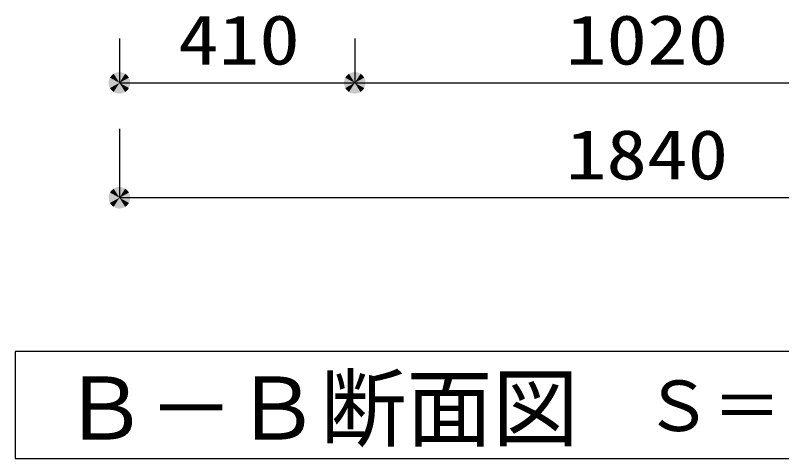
# Model space of a CAD drawing. Units: millimetres, scale not verified. Extents: x -24028 to 8910, y -6308 to 6308.
# Drawn here: x 779 to 2114, y -4915 to -4143 of the extents above; entities that cross this region are included whole.
import ezdxf
from ezdxf.enums import TextEntityAlignment as Align

# ---------------------------------------------------------------- set-up
doc = ezdxf.new("R2010")
doc.units = ezdxf.units.MM
doc.header["$LTSCALE"] = 30
doc.layers.add('0-C_機器', color=2, linetype='Continuous', lineweight=25)
doc.layers.add('0-E_00クル-フ-6寸法', color=132, linetype='Continuous', lineweight=25)
doc.styles.add('ＭＳ ゴシック', font='')
doc.styles.get('ＭＳ ゴシック').set_extended_font_data('MS Gothic')

msp = doc.modelspace()

# ---------------------------------------------------------------- linework, layer by layer
at = {"layer": '0-C_機器', "color": 3}
msp.add_lwpolyline([(2808.3, -4914.94), (2808.3, -4728.63), (778.97, -4728.63), (778.97, -4914.94)], close=True, dxfattribs=at)
at = {"layer": '0-E_00クル-フ-6寸法', "color": 4}
for p, q in [((960.38, -4183.71), (960.38, -4260.72)), ((1370.38, -4183.71), (1370.38, -4260.72)), ((1370.38, -4183.71), (1370.38, -4260.72)), ((960.38, -4260.72), (1370.38, -4260.72)), ((1370.38, -4260.72), (2390.38, -4260.72)), ((960.38, -4340.72), (960.38, -4460.72)), ((2800.38, -4460.72), (960.38, -4460.72))]:
    msp.add_line(p, q, dxfattribs=at)
at = {"layer": '0-E_00クル-フ-6寸法'}
for points in [[(960.38, -4260.72), (948.42, -4246.28), (950.33, -4244.89)], [(960.38, -4260.72), (950.33, -4244.89), (952.39, -4243.76)], [(960.38, -4260.72), (952.39, -4243.76), (954.58, -4242.89)], [(960.38, -4260.72), (954.58, -4242.89), (956.86, -4242.3)], [(960.38, -4260.72), (956.86, -4242.3), (959.2, -4242.01)], [(960.38, -4260.72), (959.2, -4242.01), (961.55, -4242.01)], [(960.38, -4260.72), (961.55, -4242.01), (963.89, -4242.3)], [(960.38, -4260.72), (963.89, -4242.3), (966.17, -4242.89)], [(960.38, -4260.72), (966.17, -4242.89), (968.36, -4243.76)], [(960.38, -4260.72), (968.36, -4243.76), (970.42, -4244.89)], [(960.38, -4260.72), (970.42, -4244.89), (972.33, -4246.28)], [(1370.38, -4260.72), (1358.43, -4246.28), (1360.33, -4244.89)], [(1370.38, -4260.72), (1358.43, -4246.28), (1360.33, -4244.89)], [(1370.38, -4260.72), (1360.33, -4244.89), (1362.39, -4243.76)], [(1370.38, -4260.72), (1360.33, -4244.89), (1362.39, -4243.76)], [(1370.38, -4260.72), (1362.39, -4243.76), (1364.58, -4242.89)], [(1370.38, -4260.72), (1362.39, -4243.76), (1364.58, -4242.89)], [(1370.38, -4260.72), (1364.58, -4242.89), (1366.86, -4242.3)], [(1370.38, -4260.72), (1364.58, -4242.89), (1366.86, -4242.3)], [(1370.38, -4260.72), (1366.86, -4242.3), (1369.2, -4242.01)], [(1370.38, -4260.72), (1366.86, -4242.3), (1369.2, -4242.01)], [(1370.38, -4260.72), (1369.2, -4242.01), (1371.55, -4242.01)], [(1370.38, -4260.72), (1369.2, -4242.01), (1371.55, -4242.01)], [(1370.38, -4260.72), (1371.55, -4242.01), (1373.89, -4242.3)], [(1370.38, -4260.72), (1371.55, -4242.01), (1373.89, -4242.3)], [(1370.38, -4260.72), (1373.89, -4242.3), (1376.17, -4242.89)], [(1370.38, -4260.72), (1373.89, -4242.3), (1376.17, -4242.89)], [(1370.38, -4260.72), (1376.17, -4242.89), (1378.36, -4243.76)], [(1370.38, -4260.72), (1376.17, -4242.89), (1378.36, -4243.76)], [(1370.38, -4260.72), (1378.36, -4243.76), (1380.42, -4244.89)], [(1370.38, -4260.72), (1378.36, -4243.76), (1380.42, -4244.89)], [(1370.38, -4260.72), (1380.42, -4244.89), (1382.33, -4246.28)], [(1370.38, -4260.72), (1380.42, -4244.89), (1382.33, -4246.28)], [(960.38, -4260.72), (941.63, -4260.72), (941.77, -4258.37)], [(960.38, -4260.72), (941.77, -4258.37), (942.21, -4256.06)], [(960.38, -4260.72), (942.21, -4256.06), (942.94, -4253.82)], [(960.38, -4260.72), (942.94, -4253.82), (943.94, -4251.69)], [(960.38, -4260.72), (943.94, -4251.69), (945.21, -4249.7)], [(960.38, -4260.72), (945.21, -4249.7), (946.71, -4247.89)], [(960.38, -4260.72), (946.71, -4247.89), (948.42, -4246.28)], [(960.38, -4260.72), (972.33, -4246.28), (974.04, -4247.89)], [(960.38, -4260.72), (974.04, -4247.89), (975.54, -4249.7)], [(960.38, -4260.72), (975.54, -4249.7), (976.81, -4251.69)], [(960.38, -4260.72), (976.81, -4251.69), (977.81, -4253.82)], [(960.38, -4260.72), (977.81, -4253.82), (978.54, -4256.06)], [(960.38, -4260.72), (978.54, -4256.06), (978.98, -4258.37)], [(960.38, -4260.72), (978.98, -4258.37), (979.13, -4260.72)], [(1370.38, -4260.72), (1351.63, -4260.72), (1351.77, -4258.37)], [(1370.38, -4260.72), (1351.63, -4260.72), (1351.77, -4258.37)], [(1370.38, -4260.72), (1351.77, -4258.37), (1352.22, -4256.06)], [(1370.38, -4260.72), (1351.77, -4258.37), (1352.22, -4256.06)], [(1370.38, -4260.72), (1352.22, -4256.06), (1352.94, -4253.82)], [(1370.38, -4260.72), (1352.22, -4256.06), (1352.94, -4253.82)], [(1370.38, -4260.72), (1352.94, -4253.82), (1353.95, -4251.69)], [(1370.38, -4260.72), (1352.94, -4253.82), (1353.95, -4251.69)], [(1370.38, -4260.72), (1353.95, -4251.69), (1355.21, -4249.7)], [(1370.38, -4260.72), (1353.95, -4251.69), (1355.21, -4249.7)], [(1370.38, -4260.72), (1355.21, -4249.7), (1356.71, -4247.89)], [(1370.38, -4260.72), (1355.21, -4249.7), (1356.71, -4247.89)], [(1370.38, -4260.72), (1356.71, -4247.89), (1358.43, -4246.28)], [(1370.38, -4260.72), (1356.71, -4247.89), (1358.43, -4246.28)], [(1370.38, -4260.72), (1382.33, -4246.28), (1384.05, -4247.89)], [(1370.38, -4260.72), (1382.33, -4246.28), (1384.05, -4247.89)], [(1370.38, -4260.72), (1384.05, -4247.89), (1385.55, -4249.7)], [(1370.38, -4260.72), (1384.05, -4247.89), (1385.55, -4249.7)], [(1370.38, -4260.72), (1385.55, -4249.7), (1386.81, -4251.69)], [(1370.38, -4260.72), (1385.55, -4249.7), (1386.81, -4251.69)], [(1370.38, -4260.72), (1386.81, -4251.69), (1387.81, -4253.82)], [(1370.38, -4260.72), (1386.81, -4251.69), (1387.81, -4253.82)], [(1370.38, -4260.72), (1387.81, -4253.82), (1388.54, -4256.06)], [(1370.38, -4260.72), (1387.81, -4253.82), (1388.54, -4256.06)], [(1370.38, -4260.72), (1388.54, -4256.06), (1388.98, -4258.37)], [(1370.38, -4260.72), (1388.54, -4256.06), (1388.98, -4258.37)], [(1370.38, -4260.72), (1388.98, -4258.37), (1389.13, -4260.72)], [(1370.38, -4260.72), (1388.98, -4258.37), (1389.13, -4260.72)], [(960.38, -4260.72), (941.77, -4263.07), (941.63, -4260.72)], [(960.38, -4260.72), (942.21, -4265.39), (941.77, -4263.07)], [(960.38, -4260.72), (942.94, -4267.62), (942.21, -4265.39)], [(960.38, -4260.72), (943.94, -4269.76), (942.94, -4267.62)], [(960.38, -4260.72), (945.21, -4271.74), (943.94, -4269.76)], [(960.38, -4260.72), (946.71, -4273.56), (945.21, -4271.74)], [(960.38, -4260.72), (948.42, -4275.17), (946.71, -4273.56)], [(960.38, -4260.72), (950.33, -4276.55), (948.42, -4275.17)], [(960.38, -4260.72), (952.39, -4277.69), (950.33, -4276.55)], [(960.38, -4260.72), (954.58, -4278.55), (952.39, -4277.69)], [(960.38, -4260.72), (956.86, -4279.14), (954.58, -4278.55)], [(960.38, -4260.72), (959.2, -4279.44), (956.86, -4279.14)], [(960.38, -4260.72), (961.55, -4279.44), (959.2, -4279.44)], [(960.38, -4260.72), (963.89, -4279.14), (961.55, -4279.44)], [(960.38, -4260.72), (966.17, -4278.55), (963.89, -4279.14)], [(960.38, -4260.72), (968.36, -4277.69), (966.17, -4278.55)], [(960.38, -4260.72), (970.42, -4276.55), (968.36, -4277.69)], [(960.38, -4260.72), (972.33, -4275.17), (970.42, -4276.55)], [(960.38, -4260.72), (974.04, -4273.56), (972.33, -4275.17)], [(960.38, -4260.72), (975.54, -4271.74), (974.04, -4273.56)], [(960.38, -4260.72), (976.81, -4269.76), (975.54, -4271.74)], [(960.38, -4260.72), (977.81, -4267.62), (976.81, -4269.76)], [(960.38, -4260.72), (978.54, -4265.39), (977.81, -4267.62)], [(960.38, -4260.72), (978.98, -4263.07), (978.54, -4265.39)], [(960.38, -4260.72), (979.13, -4260.72), (978.98, -4263.07)], [(1370.38, -4260.72), (1351.77, -4263.07), (1351.63, -4260.72)], [(1370.38, -4260.72), (1351.77, -4263.07), (1351.63, -4260.72)], [(1370.38, -4260.72), (1352.22, -4265.39), (1351.77, -4263.07)], [(1370.38, -4260.72), (1352.22, -4265.39), (1351.77, -4263.07)], [(1370.38, -4260.72), (1352.94, -4267.62), (1352.22, -4265.39)], [(1370.38, -4260.72), (1352.94, -4267.62), (1352.22, -4265.39)], [(1370.38, -4260.72), (1353.95, -4269.76), (1352.94, -4267.62)], [(1370.38, -4260.72), (1353.95, -4269.76), (1352.94, -4267.62)], [(1370.38, -4260.72), (1355.21, -4271.74), (1353.95, -4269.76)], [(1370.38, -4260.72), (1355.21, -4271.74), (1353.95, -4269.76)], [(1370.38, -4260.72), (1356.71, -4273.56), (1355.21, -4271.74)], [(1370.38, -4260.72), (1356.71, -4273.56), (1355.21, -4271.74)], [(1370.38, -4260.72), (1358.43, -4275.17), (1356.71, -4273.56)], [(1370.38, -4260.72), (1358.43, -4275.17), (1356.71, -4273.56)], [(1370.38, -4260.72), (1360.33, -4276.55), (1358.43, -4275.17)], [(1370.38, -4260.72), (1360.33, -4276.55), (1358.43, -4275.17)], [(1370.38, -4260.72), (1362.39, -4277.69), (1360.33, -4276.55)], [(1370.38, -4260.72), (1362.39, -4277.69), (1360.33, -4276.55)], [(1370.38, -4260.72), (1364.58, -4278.55), (1362.39, -4277.69)], [(1370.38, -4260.72), (1364.58, -4278.55), (1362.39, -4277.69)], [(1370.38, -4260.72), (1366.86, -4279.14), (1364.58, -4278.55)], [(1370.38, -4260.72), (1366.86, -4279.14), (1364.58, -4278.55)], [(1370.38, -4260.72), (1369.2, -4279.44), (1366.86, -4279.14)], [(1370.38, -4260.72), (1369.2, -4279.44), (1366.86, -4279.14)], [(1370.38, -4260.72), (1371.55, -4279.44), (1369.2, -4279.44)], [(1370.38, -4260.72), (1371.55, -4279.44), (1369.2, -4279.44)], [(1370.38, -4260.72), (1373.89, -4279.14), (1371.55, -4279.44)], [(1370.38, -4260.72), (1376.17, -4278.55), (1373.89, -4279.14)], [(1370.38, -4260.72), (1378.36, -4277.69), (1376.17, -4278.55)], [(1370.38, -4260.72), (1380.42, -4276.55), (1378.36, -4277.69)], [(1370.38, -4260.72), (1382.33, -4275.17), (1380.42, -4276.55)], [(1370.38, -4260.72), (1384.05, -4273.56), (1382.33, -4275.17)], [(1370.38, -4260.72), (1385.55, -4271.74), (1384.05, -4273.56)], [(1370.38, -4260.72), (1386.81, -4269.76), (1385.55, -4271.74)], [(1370.38, -4260.72), (1387.81, -4267.62), (1386.81, -4269.76)], [(1370.38, -4260.72), (1388.54, -4265.39), (1387.81, -4267.62)], [(1370.38, -4260.72), (1388.98, -4263.07), (1388.54, -4265.39)], [(1370.38, -4260.72), (1389.13, -4260.72), (1388.98, -4263.07)], [(1370.38, -4260.72), (1373.89, -4279.14), (1371.55, -4279.44)], [(1370.38, -4260.72), (1376.17, -4278.55), (1373.89, -4279.14)], [(1370.38, -4260.72), (1378.36, -4277.69), (1376.17, -4278.55)], [(1370.38, -4260.72), (1380.42, -4276.55), (1378.36, -4277.69)], [(1370.38, -4260.72), (1382.33, -4275.17), (1380.42, -4276.55)], [(1370.38, -4260.72), (1384.05, -4273.56), (1382.33, -4275.17)], [(1370.38, -4260.72), (1385.55, -4271.74), (1384.05, -4273.56)], [(1370.38, -4260.72), (1386.81, -4269.76), (1385.55, -4271.74)], [(1370.38, -4260.72), (1387.81, -4267.62), (1386.81, -4269.76)], [(1370.38, -4260.72), (1388.54, -4265.39), (1387.81, -4267.62)], [(1370.38, -4260.72), (1388.98, -4263.07), (1388.54, -4265.39)], [(1370.38, -4260.72), (1389.13, -4260.72), (1388.98, -4263.07)], [(960.38, -4460.72), (948.42, -4446.28), (950.33, -4444.89)], [(960.38, -4460.72), (950.33, -4444.89), (952.39, -4443.76)], [(960.38, -4460.72), (952.39, -4443.76), (954.58, -4442.89)], [(960.38, -4460.72), (954.58, -4442.89), (956.86, -4442.3)], [(960.38, -4460.72), (956.86, -4442.3), (959.2, -4442.01)], [(960.38, -4460.72), (959.2, -4442.01), (961.55, -4442.01)], [(960.38, -4460.72), (961.55, -4442.01), (963.89, -4442.3)], [(960.38, -4460.72), (963.89, -4442.3), (966.17, -4442.89)], [(960.38, -4460.72), (966.17, -4442.89), (968.36, -4443.76)], [(960.38, -4460.72), (968.36, -4443.76), (970.42, -4444.89)], [(960.38, -4460.72), (970.42, -4444.89), (972.33, -4446.28)], [(960.38, -4460.72), (941.63, -4460.72), (941.77, -4458.37)], [(960.38, -4460.72), (941.77, -4458.37), (942.21, -4456.06)], [(960.38, -4460.72), (942.21, -4456.06), (942.94, -4453.82)], [(960.38, -4460.72), (942.94, -4453.82), (943.94, -4451.69)], [(960.38, -4460.72), (943.94, -4451.69), (945.21, -4449.7)], [(960.38, -4460.72), (945.21, -4449.7), (946.71, -4447.89)], [(960.38, -4460.72), (946.71, -4447.89), (948.42, -4446.28)], [(960.38, -4460.72), (972.33, -4446.28), (974.04, -4447.89)], [(960.38, -4460.72), (974.04, -4447.89), (975.54, -4449.7)], [(960.38, -4460.72), (975.54, -4449.7), (976.81, -4451.69)], [(960.38, -4460.72), (976.81, -4451.69), (977.81, -4453.82)], [(960.38, -4460.72), (977.81, -4453.82), (978.54, -4456.06)], [(960.38, -4460.72), (978.54, -4456.06), (978.98, -4458.37)], [(960.38, -4460.72), (978.98, -4458.37), (979.13, -4460.72)], [(960.38, -4460.72), (941.77, -4463.07), (941.63, -4460.72)], [(960.38, -4460.72), (942.21, -4465.39), (941.77, -4463.07)], [(960.38, -4460.72), (942.94, -4467.62), (942.21, -4465.39)], [(960.38, -4460.72), (943.94, -4469.76), (942.94, -4467.62)], [(960.38, -4460.72), (945.21, -4471.74), (943.94, -4469.76)], [(960.38, -4460.72), (946.71, -4473.56), (945.21, -4471.74)], [(960.38, -4460.72), (948.42, -4475.17), (946.71, -4473.56)], [(960.38, -4460.72), (950.33, -4476.55), (948.42, -4475.17)], [(960.38, -4460.72), (952.39, -4477.69), (950.33, -4476.55)], [(960.38, -4460.72), (954.58, -4478.55), (952.39, -4477.69)], [(960.38, -4460.72), (956.86, -4479.14), (954.58, -4478.55)], [(960.38, -4460.72), (959.2, -4479.44), (956.86, -4479.14)], [(960.38, -4460.72), (961.55, -4479.44), (959.2, -4479.44)], [(960.38, -4460.72), (963.89, -4479.14), (961.55, -4479.44)], [(960.38, -4460.72), (966.17, -4478.55), (963.89, -4479.14)], [(960.38, -4460.72), (968.36, -4477.69), (966.17, -4478.55)], [(960.38, -4460.72), (970.42, -4476.55), (968.36, -4477.69)], [(960.38, -4460.72), (972.33, -4475.17), (970.42, -4476.55)], [(960.38, -4460.72), (974.04, -4473.56), (972.33, -4475.17)], [(960.38, -4460.72), (975.54, -4471.74), (974.04, -4473.56)], [(960.38, -4460.72), (976.81, -4469.76), (975.54, -4471.74)], [(960.38, -4460.72), (977.81, -4467.62), (976.81, -4469.76)], [(960.38, -4460.72), (978.54, -4465.39), (977.81, -4467.62)], [(960.38, -4460.72), (978.98, -4463.07), (978.54, -4465.39)], [(960.38, -4460.72), (979.13, -4460.72), (978.98, -4463.07)]]:
    msp.add_solid(points, dxfattribs=at)

# ---------------------------------------------------------------- texts
at = {"layer": '0-C_機器', "color": 4, "style": 'ＭＳ ゴシック'}
for s, height, p in [('Ｂ－Ｂ断面図', 110, (860.22, -4914.91)), ('Ｓ＝１／３０', 87.98, (1873.77, -4893.24))]:
    msp.add_text(s, height=height, dxfattribs=at).set_placement(p, align=Align.BOTTOM_LEFT)
at = {"layer": '0-E_00クル-フ-6寸法', "color": 3, "style": 'ＭＳ ゴシック', "width": 1.2}
for s, p in [('410', (1062.52, -4254.88)), ('1020', (1738.09, -4254.88)), ('1840', (1738.09, -4454.88))]:
    msp.add_text(s, height=86.66, dxfattribs=at).set_placement(p, align=Align.BOTTOM_LEFT)

doc.saveas('drawing.dxf')
